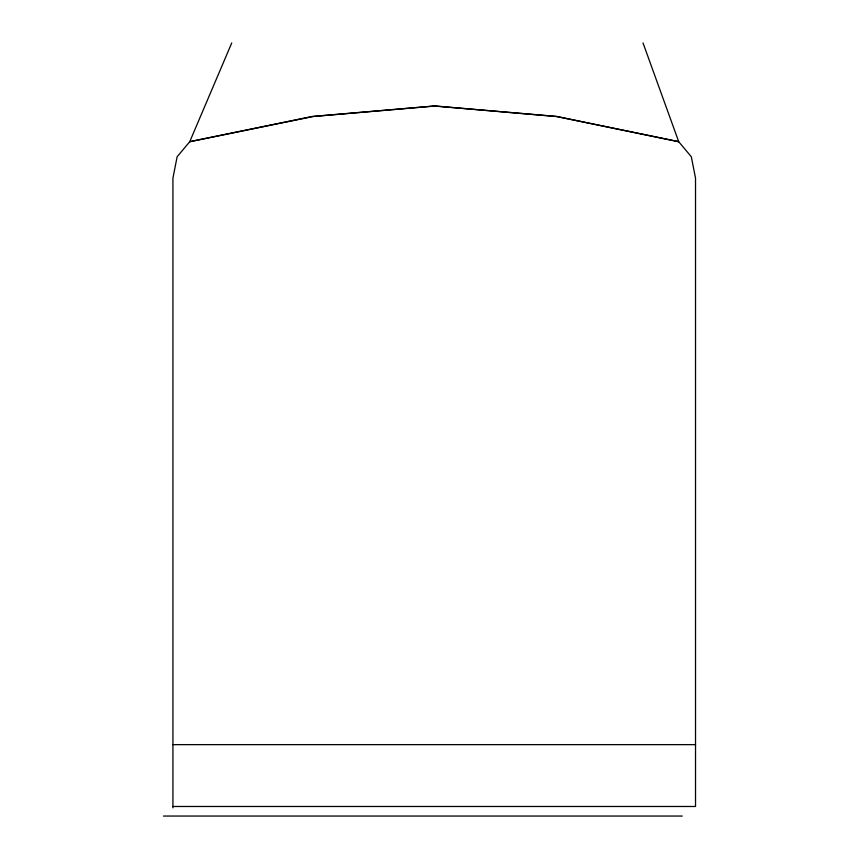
<?xml version="1.0" encoding="UTF-8"?>
<svg xmlns="http://www.w3.org/2000/svg" width="859" height="859" viewBox="0 0 859 859"><rect width="100%" height="100%" fill="white"/><g stroke="black" fill="none" stroke-linecap="round" stroke-linejoin="round"><path stroke-width="1.29" d="M231.737 42.95L189.732 141.703L177.126 156.767L172.927 178.146L172.927 807.836M172.927 744.635L695.522 744.635M172.927 806.483L695.522 806.483L695.522 178.146L691.323 156.767L678.717 141.703L643.015 42.95M163.478 816.05L682.25 816.05M311.978 116.502L189.732 141.703L313.267 116.502L435.083 106.001L556.9 116.502L678.717 141.703L556.471 116.502L434.224 106.001L311.978 116.502"/></g></svg>
